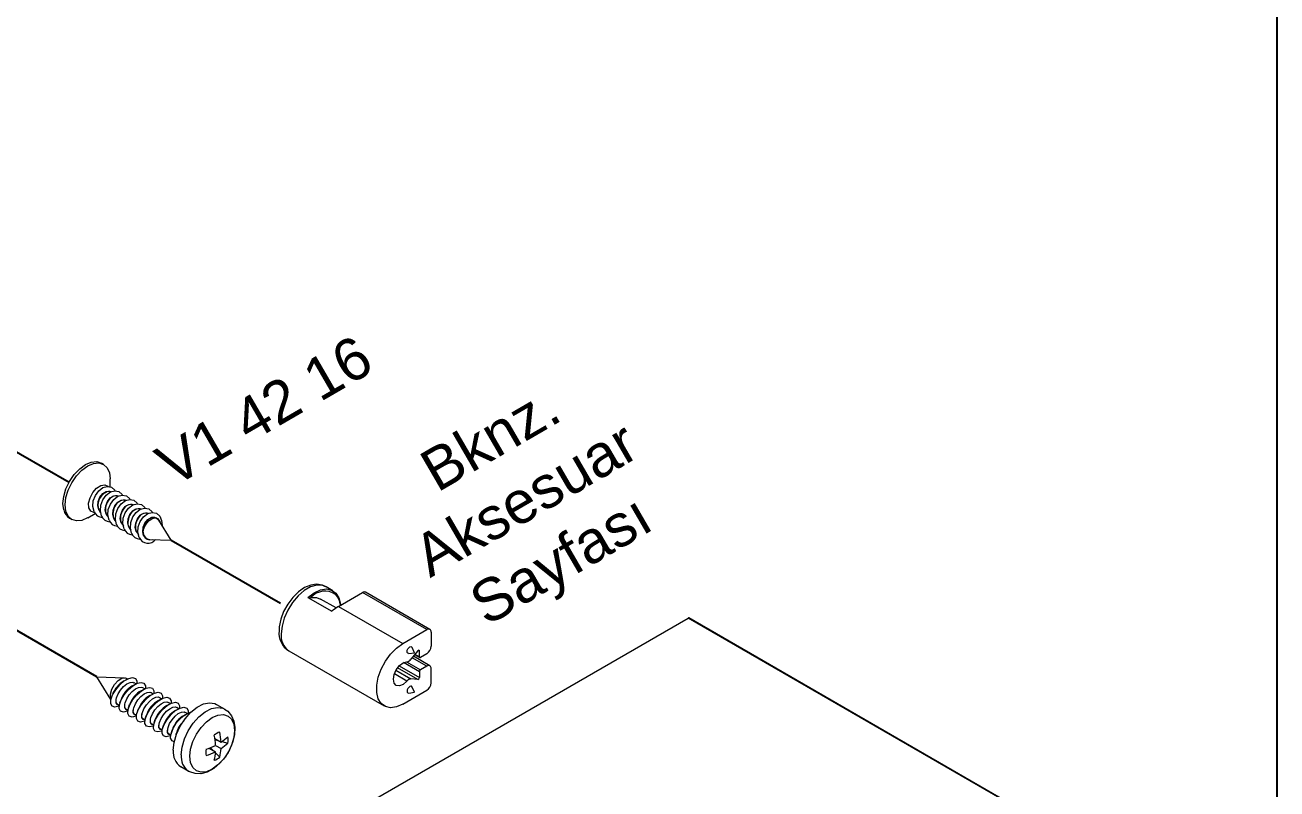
# Model space of a CAD drawing. Header units: millimetres. Extents: x 226 to 1066, y 456 to 1447.
# Drawn here: x 571.3 to 645.7, y 1305.2 to 1350.6 of the extents above; entities that cross this region are included whole.
import ezdxf

# ---------------------------------------------------------------- set-up
doc = ezdxf.new("R2010")
doc.units = ezdxf.units.MM
doc.linetypes.add('CENTER', pattern=[2, 1.25, -0.25, 0.25, -0.25])
for name, color, linetype in [('ANTET', 140, 'Continuous'), ('nokta', 140, 'Continuous'), ('SLD-0', 179, 'Continuous')]:
    doc.layers.add(name, color=color, linetype=linetype)
doc.styles.get("Standard").update_dxf_attribs({"font": 'arial.ttf'})

# ---------------------------------------------------------------- blocks, each defined once
blk = doc.blocks.new('MN50.S.1')
at = {"color": 252}
blk.add_lwpolyline([(9907.25, 888.558), (9907.25, 1185.558), (10117.25, 1185.558), (10117.25, 888.558)], close=True, dxfattribs=at)
blk = doc.blocks.new('M.T.TİP-4D')
at = {"color": 5, "linetype": 'Continuous', "lineweight": 15}
for p, q in [((1060.552, 1324.532), (1060.419, 1324.609)), ((1060.944, 1323.199), (1060.944, 1323.666)), ((1058.529, 1321.335), (1058.663, 1321.258)), ((1059.608, 1321.352), (1060.053, 1321.609)), ((1063.737, 1321.316), (1063.716, 1321.329)), ((1064.565, 1320.033), (1063.831, 1321.219)), ((1063.289, 1320.072), (1064.565, 1320.033))]:
    blk.add_line(p, q, dxfattribs=at)
at = {"color": 7, "linetype": 'Continuous', "lineweight": 15}
for p, q in [((1074.188, 1317.024), (1073.774, 1317.263)), ((1072.687, 1316.626), (1074.119, 1315.799)), ((1074.374, 1315.998), (1073.456, 1316.528)), ((1074.517, 1316.088), (1075.949, 1316.915)), ((1079.767, 1314.71), (1075.949, 1316.915)), ((1079.947, 1314.728), (1076.129, 1316.933)), ((1074.517, 1316.088), (1078.335, 1313.884)), ((1062.008, 1296.185), (1095.292, 1315.399)), ((1121.702, 1300.153), (1095.292, 1315.399)), ((1121.747, 1300.157), (1095.337, 1315.404)), ((1078.335, 1313.884), (1079.767, 1314.71)), ((1080.022, 1314.563), (1080.022, 1313.718)), ((1071.569, 1313.443), (1077.233, 1310.174)), ((1079.226, 1313.453), (1078.822, 1312.95)), ((1079.025, 1313.339), (1078.898, 1313.649)), ((1079.322, 1313.094), (1079.322, 1313.444)), ((1078.692, 1313.294), (1079.025, 1313.339)), ((1079.947, 1312.56), (1078.965, 1313.127)), ((1079.043, 1313.224), (1079.341, 1313.052)), ((1079.767, 1313.277), (1079.386, 1313.057)), ((1079.322, 1312.212), (1079.322, 1311.861)), ((1079.767, 1312.542), (1079.386, 1312.322)), ((1080.022, 1311.55), (1080.022, 1312.395)), ((1079.226, 1311.743), (1078.822, 1311.779)), ((1079.025, 1310.987), (1078.898, 1311.298)), ((1078.335, 1310.283), (1079.767, 1311.109)), ((1078.692, 1310.942), (1079.025, 1310.987))]:
    blk.add_line(p, q, dxfattribs=at)
at = {"color": 8, "linetype": 'Continuous', "lineweight": 15}
for p, q in [((1079.322, 1313.444), (1079.258, 1313.481)), ((1079.322, 1312.212), (1078.385, 1312.753)), ((1078.556, 1312.801), (1079.386, 1312.322)), ((1079.767, 1312.542), (1078.898, 1313.044)), ((1079.06, 1313.245), (1079.322, 1313.094)), ((1078.582, 1311.649), (1077.836, 1312.08)), ((1077.932, 1312.293), (1078.822, 1311.779)), ((1079.226, 1311.743), (1078.024, 1312.437)), ((1078.122, 1312.554), (1079.322, 1311.861))]:
    blk.add_line(p, q, dxfattribs=at)
at = {"color": 5, "linetype": 'Continuous', "lineweight": 15, "flags": 128}
for points in [[(1058.183, 1321.83), (1058.138, 1322.204), (1058.184, 1322.63), (1058.318, 1323.079), (1058.531, 1323.521), (1058.809, 1323.926), (1059.131, 1324.265), (1059.477, 1324.517), (1059.823, 1324.663), (1060.145, 1324.694), (1060.419, 1324.609)], [(1058.316, 1321.753), (1058.271, 1322.127), (1058.317, 1322.553), (1058.452, 1323.002), (1058.665, 1323.444), (1058.942, 1323.849), (1059.264, 1324.188), (1059.61, 1324.44), (1059.956, 1324.586), (1060.278, 1324.617), (1060.555, 1324.53), (1060.766, 1324.332), (1060.899, 1324.037), (1060.944, 1323.666)], [(1059.681, 1321.945), (1059.665, 1322.225), (1059.746, 1322.546), (1059.912, 1322.858), (1060.137, 1323.116), (1060.387, 1323.278), (1060.624, 1323.322), (1060.812, 1323.239), (1060.831, 1323.22)], [(1059.987, 1321.728), (1059.916, 1322.026), (1059.943, 1322.362), (1060.064, 1322.689), (1060.261, 1322.964), (1060.509, 1323.15), (1060.775, 1323.221), (1061.021, 1323.168), (1061.215, 1322.997), (1061.238, 1322.964)], [(1060.267, 1321.828), (1060.209, 1322.063), (1060.235, 1322.329), (1060.339, 1322.585), (1060.506, 1322.791), (1060.709, 1322.913), (1060.917, 1322.933), (1060.994, 1322.911)], [(1060.432, 1321.47), (1060.362, 1321.769), (1060.389, 1322.105), (1060.509, 1322.432), (1060.707, 1322.707), (1060.955, 1322.893), (1061.22, 1322.964), (1061.466, 1322.91), (1061.661, 1322.74), (1061.683, 1322.707)], [(1060.713, 1321.571), (1060.655, 1321.806), (1060.68, 1322.072), (1060.784, 1322.328), (1060.951, 1322.533), (1061.155, 1322.656), (1061.363, 1322.676), (1061.439, 1322.654)], [(1060.878, 1321.213), (1060.807, 1321.512), (1060.834, 1321.848), (1060.955, 1322.175), (1061.152, 1322.45), (1061.4, 1322.636), (1061.665, 1322.707), (1061.912, 1322.653), (1062.106, 1322.483), (1062.129, 1322.45)], [(1061.158, 1321.313), (1061.1, 1321.549), (1061.126, 1321.815), (1061.23, 1322.071), (1061.397, 1322.276), (1061.6, 1322.398), (1061.808, 1322.418), (1061.885, 1322.397)], [(1061.323, 1320.956), (1061.253, 1321.255), (1061.28, 1321.59), (1061.4, 1321.918), (1061.598, 1322.193), (1061.846, 1322.378), (1062.111, 1322.449), (1062.357, 1322.396), (1062.552, 1322.226), (1062.574, 1322.193)], [(1059.608, 1321.352), (1059.605, 1321.35), (1059.259, 1321.204), (1058.937, 1321.173), (1058.66, 1321.259), (1058.449, 1321.457), (1058.316, 1321.753)], [(1060.018, 1321.665), (1059.979, 1321.666), (1059.791, 1321.749), (1059.681, 1321.945)], [(1060.267, 1321.828), (1060.355, 1321.68), (1060.392, 1321.655)], [(1061.604, 1321.056), (1061.546, 1321.291), (1061.571, 1321.558), (1061.675, 1321.814), (1061.842, 1322.019), (1062.046, 1322.141), (1062.254, 1322.161), (1062.33, 1322.14)], [(1061.769, 1320.699), (1061.698, 1320.997), (1061.725, 1321.333), (1061.845, 1321.661), (1062.043, 1321.936), (1062.291, 1322.121), (1062.556, 1322.192), (1062.803, 1322.139), (1062.997, 1321.969), (1063.02, 1321.935)], [(1062.049, 1320.799), (1061.991, 1321.034), (1062.017, 1321.301), (1062.121, 1321.557), (1062.288, 1321.762), (1062.491, 1321.884), (1062.699, 1321.904), (1062.776, 1321.882)], [(1062.214, 1320.442), (1062.144, 1320.74), (1062.171, 1321.076), (1062.291, 1321.404), (1062.489, 1321.679), (1062.737, 1321.864), (1063.002, 1321.935), (1063.248, 1321.882), (1063.443, 1321.711), (1063.465, 1321.678)], [(1062.495, 1320.542), (1062.437, 1320.777), (1062.462, 1321.044), (1062.566, 1321.3), (1062.733, 1321.505), (1062.937, 1321.627), (1063.145, 1321.647), (1063.221, 1321.625)], [(1062.66, 1320.185), (1062.589, 1320.483), (1062.616, 1320.819), (1062.736, 1321.146), (1062.934, 1321.421), (1063.182, 1321.607), (1063.447, 1321.678), (1063.694, 1321.625), (1063.888, 1321.454), (1064.004, 1321.19), (1064.029, 1320.9)], [(1060.713, 1321.571), (1060.757, 1321.482), (1060.837, 1321.4)], [(1061.158, 1321.313), (1061.202, 1321.225), (1061.282, 1321.143)], [(1061.604, 1321.056), (1061.648, 1320.968), (1061.728, 1320.885)], [(1062.934, 1320.298), (1062.882, 1320.532), (1062.91, 1320.795), (1063.014, 1321.046), (1063.179, 1321.248), (1063.379, 1321.369), (1063.584, 1321.391), (1063.762, 1321.311), (1063.888, 1321.141), (1063.902, 1321.104)], [(1062.896, 1320.46), (1062.928, 1320.653), (1063.006, 1320.851), (1063.121, 1321.036), (1063.261, 1321.19), (1063.415, 1321.296), (1063.565, 1321.346), (1063.699, 1321.334), (1063.802, 1321.261)], [(1062.049, 1320.799), (1062.093, 1320.711), (1062.173, 1320.628)], [(1062.495, 1320.542), (1062.539, 1320.453), (1062.619, 1320.371)]]:
    blk.add_lwpolyline(points, dxfattribs=at)
at = {"color": 7, "linetype": 'Continuous', "lineweight": 15, "flags": 128}
for points in [[(1073.749, 1317.261), (1073.548, 1317.36), (1073.211, 1317.405), (1072.863, 1317.354), (1072.5, 1317.206), (1072.136, 1316.96), (1071.793, 1316.628), (1071.495, 1316.233), (1071.255, 1315.796), (1071.084, 1315.335), (1070.993, 1314.87), (1070.981, 1314.637)], [(1072.687, 1316.626), (1073.063, 1316.902), (1073.44, 1317.072), (1073.796, 1317.127), (1074.11, 1317.063), (1074.364, 1316.883), (1074.541, 1316.599), (1074.633, 1316.227), (1074.639, 1316.159)], [(1072.873, 1316.616), (1073.216, 1316.616), (1073.456, 1316.528)], [(1078.335, 1310.283), (1077.962, 1310.12), (1077.611, 1310.071), (1077.302, 1310.139), (1077.052, 1310.32), (1076.878, 1310.603), (1076.788, 1310.973), (1076.788, 1311.407), (1076.878, 1311.88), (1077.052, 1312.365), (1077.302, 1312.834), (1077.611, 1313.259), (1077.962, 1313.616), (1078.335, 1313.884)], [(1078.692, 1313.294), (1078.688, 1313.293), (1078.637, 1313.303), (1078.602, 1313.343), (1078.59, 1313.406), (1078.602, 1313.483), (1078.637, 1313.563), (1078.688, 1313.633), (1078.749, 1313.682), (1078.81, 1313.703), (1078.862, 1313.693), (1078.896, 1313.653), (1078.898, 1313.649)], [(1079.226, 1313.453), (1079.242, 1313.469), (1079.258, 1313.481), (1079.275, 1313.488), (1079.29, 1313.489), (1079.303, 1313.485), (1079.313, 1313.476), (1079.32, 1313.462), (1079.322, 1313.444)], [(1078.582, 1311.649), (1078.365, 1311.458), (1078.143, 1311.369), (1077.952, 1311.396), (1077.824, 1311.534), (1077.779, 1311.762), (1077.824, 1312.042), (1077.952, 1312.329), (1078.143, 1312.576), (1078.365, 1312.742), (1078.582, 1312.802)], [(1078.898, 1311.298), (1078.896, 1311.301), (1078.862, 1311.341), (1078.81, 1311.351), (1078.749, 1311.33), (1078.688, 1311.281), (1078.637, 1311.211), (1078.602, 1311.132), (1078.59, 1311.054)], [(1078.59, 1311.054), (1078.602, 1310.991), (1078.637, 1310.951), (1078.688, 1310.941), (1078.692, 1310.942)]]:
    blk.add_lwpolyline(points, dxfattribs=at)
at = {"color": 8, "linetype": 'Continuous', "lineweight": 15, "flags": 128}
blk.add_lwpolyline([(1073.774, 1317.263), (1073.557, 1317.346), (1073.224, 1317.356), (1072.859, 1317.249), (1072.484, 1317.032), (1072.119, 1316.717), (1071.786, 1316.323), (1071.505, 1315.873), (1071.291, 1315.393), (1071.158, 1314.91), (1071.112, 1314.453)], dxfattribs=at)
at = {"color": 5, "linetype": 'Continuous', "lineweight": 15}
for centre, radius, start, end in [((1061.063, 1322.097), 0.852, 104.38012, 158.57295), ((1060.941, 1322.235), 0.692, 97.38842, 165.56466), ((1058.915, 1321.974), 0.746, 191.12354, 238.89328), ((1060.484, 1321.912), 0.53, 200.30324, 269.45292), ((1060.93, 1321.654), 0.53, 200.30324, 269.45292), ((1061.375, 1321.397), 0.53, 200.30324, 269.45292), ((1061.821, 1321.14), 0.53, 200.30324, 269.45292), ((1062.266, 1320.883), 0.53, 200.30324, 269.45292), ((1062.712, 1320.626), 0.53, 200.30324, 269.45292), ((1063.193, 1320.434), 0.589, 205.10171, 320.61324), ((1063.301, 1320.435), 0.391, 200.45979, 290.10674)]:
    blk.add_arc(centre, radius, start, end, dxfattribs=at)
at = {"color": 7, "linetype": 'Continuous', "lineweight": 15}
for centre, radius, start, end in [((1072.795, 1316.901), 0.296, 248.6914, 285.33991), ((1073.571, 1316.074), 1.064, 4.33228, 43.63492), ((1076.054, 1316.768), 0.181, 65.69288, 125.61758), ((1075.771, 1313.946), 2.482, 120.3344, 131.70414), ((1095.318, 1315.362), 0.0453, 65.69288, 125.61758), ((1072.179, 1314.497), 1.206, 173.35569, 239.65145), ((1079.867, 1314.589), 0.157, 350.78596, 129.20329), ((1079.469, 1313.743), 0.553, 302.60548, 357.39452), ((1078.537, 1313.144), 0.345, 277.47682, 325.67657), ((1079.361, 1313.087), 0.0393, 170.78596, 309.20329), ((1079.46, 1312.206), 0.138, 122.60548, 177.39452), ((1079.867, 1312.421), 0.157, 350.78596, 129.20329), ((1078.837, 1311.464), 0.315, 92.69482, 144.03722), ((1079.203, 1311.859), 0.119, 281.21897, 1.19189), ((1079.469, 1311.576), 0.553, 302.60548, 357.39452)]:
    blk.add_arc(centre, radius, start, end, dxfattribs=at)
at = {"color": 8, "linetype": 'Continuous', "lineweight": 15}
for centre, radius, start, end in [((1073.717, 1315.874), 1.123, 56.24497, 138.68243), ((1072.174, 1314.325), 1.069, 173.14287, 235.54495)]:
    blk.add_arc(centre, radius, start, end, dxfattribs=at)
at = {"color": 5, "linetype": 'Continuous', "lineweight": 15}
for centre, major_axis, ratio, start_param, end_param in [((1060.75, 1322.235), (0.227, 0.666), 0.723563, 1.558052, 2.44808), ((1061.195, 1321.978), (0.227, 0.666), 0.723563, 0.004015, 2.44808), ((1060.75, 1322.235), (0.227, 0.666), 0.723563, 0.004015, 0.246875), ((1061.641, 1321.721), (0.227, 0.666), 0.723563, 0.004015, 2.44808), ((1062.086, 1321.464), (0.227, 0.666), 0.723563, 0.004015, 2.44808), ((1062.532, 1321.207), (0.227, 0.666), 0.723563, 0.004015, 2.44808), ((1062.977, 1320.949), (0.227, 0.666), 0.723563, 0.004015, 2.44808), ((1063.423, 1320.692), (0.227, 0.666), 0.723563, 6.140724, 8.440314), ((1063.401, 1320.742), (0.217, 0.652), 0.724295, 5.739619, 5.832579), ((1063.401, 1320.742), (0.217, 0.652), 0.724295, 2.241511, 3.354913)]:
    blk.add_ellipse(centre, major_axis=major_axis, ratio=ratio, start_param=start_param, end_param=end_param, dxfattribs=at)
at = {"layer": 'SLD-0', "color": 3, "linetype": 'CENTER', "ltscale": 6}
for p, q in [((1058.502, 1323.46), (1053.713, 1326.199)), ((1060.16, 1311.903), (1044.549, 1320.916)), ((1060.16, 1311.903), (1044.549, 1320.916)), ((1064.565, 1320.033), (1071.404, 1316.085))]:
    blk.add_line(p, q, dxfattribs=at)
blk = doc.blocks.new('V24819-')
at = {"color": 5, "linetype": 'Continuous', "lineweight": 15}
for p, q in [((390.139, 1328.099), (389.307, 1329.435)), ((389.307, 1329.435), (390.941, 1329.381)), ((390.919, 1329.203), (391.093, 1329.297)), ((391.078, 1329.343), (391.127, 1329.315)), ((391.503, 1329.098), (391.636, 1329.021)), ((390.165, 1328.186), (390.227, 1328.374)), ((391.428, 1328.909), (391.602, 1329.003)), ((391.937, 1328.615), (392.111, 1328.709)), ((392.012, 1328.804), (392.145, 1328.727)), ((392.446, 1328.321), (392.62, 1328.416)), ((392.521, 1328.51), (392.654, 1328.433)), ((390.635, 1327.739), (390.536, 1327.796)), ((390.674, 1327.892), (390.736, 1328.08)), ((391.183, 1327.598), (391.245, 1327.786)), ((392.955, 1328.027), (393.129, 1328.122)), ((393.03, 1328.216), (393.163, 1328.139)), ((393.465, 1327.733), (393.638, 1327.828)), ((393.54, 1327.922), (393.672, 1327.845)), ((394.049, 1327.628), (394.181, 1327.552)), ((396.421, 1327.796), (396.899, 1327.521)), ((391.144, 1327.445), (391.045, 1327.502)), ((391.653, 1327.151), (391.554, 1327.208)), ((391.692, 1327.304), (391.754, 1327.492)), ((392.162, 1326.857), (392.063, 1326.914)), ((392.201, 1327.011), (392.263, 1327.198)), ((392.71, 1326.717), (392.772, 1326.904)), ((393.974, 1327.439), (394.147, 1327.534)), ((394.483, 1327.145), (394.657, 1327.24)), ((394.558, 1327.334), (394.69, 1327.258)), ((392.671, 1326.563), (392.572, 1326.62)), ((393.181, 1326.269), (393.081, 1326.326)), ((393.219, 1326.423), (393.281, 1326.611)), ((393.728, 1326.129), (393.791, 1326.317)), ((393.69, 1325.975), (393.59, 1326.033)), ((394.005, 1325.958), (394.02, 1326.041)), ((396.313, 1325.769), (396.683, 1325.555)), ((396.355, 1325.366), (396.683, 1325.177)), ((396.731, 1325.594), (397.086, 1325.499)), ((395.985, 1325.202), (396.356, 1324.988)), ((396.606, 1324.668), (396.346, 1324.927)), ((394.761, 1323.819), (394.284, 1324.094))]:
    blk.add_line(p, q, dxfattribs=at)
at = {"color": 5, "linetype": 'Continuous', "lineweight": 15, "flags": 128}
for points in [[(390.142, 1328.107), (390.129, 1328.143), (390.11, 1328.401), (390.186, 1328.7), (390.344, 1328.99), (390.558, 1329.222), (390.792, 1329.357), (391.006, 1329.372), (391.078, 1329.343)], [(390.134, 1328.076), (390.237, 1328.364), (390.42, 1328.671), (390.66, 1328.959), (390.929, 1329.193), (391.194, 1329.346), (391.424, 1329.399), (391.59, 1329.346), (391.672, 1329.193), (391.675, 1329.04)], [(390.456, 1328.098), (390.477, 1328.192), (390.569, 1328.421), (390.714, 1328.652), (390.893, 1328.857), (391.086, 1329.013), (391.272, 1329.104), (391.43, 1329.122), (391.498, 1329.088)], [(390.643, 1327.782), (390.746, 1328.07), (390.929, 1328.377), (391.169, 1328.665), (391.438, 1328.899), (391.704, 1329.052), (391.933, 1329.105), (392.099, 1329.052), (392.182, 1328.899), (392.184, 1328.746)], [(390.965, 1327.805), (390.986, 1327.898), (391.078, 1328.127), (391.223, 1328.358), (391.402, 1328.563), (391.596, 1328.719), (391.781, 1328.81), (391.939, 1328.828), (392.007, 1328.794)], [(391.152, 1327.488), (391.255, 1327.776), (391.438, 1328.083), (391.678, 1328.371), (391.947, 1328.605), (392.213, 1328.759), (392.442, 1328.812), (392.608, 1328.758), (392.691, 1328.605), (392.694, 1328.452)], [(391.474, 1327.511), (391.495, 1327.604), (391.587, 1327.833), (391.732, 1328.064), (391.912, 1328.27), (392.105, 1328.425), (392.29, 1328.516), (392.448, 1328.534), (392.516, 1328.5)], [(391.662, 1327.194), (391.765, 1327.482), (391.947, 1327.789), (392.188, 1328.077), (392.457, 1328.311), (392.722, 1328.465), (392.951, 1328.518), (393.117, 1328.464), (393.2, 1328.311), (393.203, 1328.158)], [(390.63, 1327.7), (390.601, 1327.687), (390.372, 1327.634), (390.206, 1327.688), (390.123, 1327.841), (390.134, 1328.076)], [(390.605, 1327.756), (390.528, 1327.78), (390.447, 1327.899), (390.456, 1328.098)], [(391.139, 1327.406), (391.11, 1327.394), (390.881, 1327.34), (390.715, 1327.394), (390.632, 1327.547), (390.643, 1327.782)], [(391.114, 1327.462), (391.037, 1327.486), (390.956, 1327.605), (390.965, 1327.805)], [(391.983, 1327.217), (392.004, 1327.311), (392.096, 1327.539), (392.241, 1327.771), (392.421, 1327.976), (392.614, 1328.131), (392.799, 1328.222), (392.957, 1328.24), (393.025, 1328.206)], [(392.171, 1326.9), (392.274, 1327.188), (392.456, 1327.495), (392.697, 1327.783), (392.966, 1328.018), (393.231, 1328.171), (393.46, 1328.224), (393.626, 1328.17), (393.709, 1328.017), (393.712, 1327.864)], [(392.492, 1326.923), (392.513, 1327.017), (392.605, 1327.245), (392.75, 1327.477), (392.93, 1327.682), (393.123, 1327.837), (393.308, 1327.928), (393.466, 1327.946), (393.534, 1327.913)], [(392.68, 1326.606), (392.783, 1326.895), (392.965, 1327.201), (393.206, 1327.489), (393.475, 1327.724), (393.74, 1327.877), (393.97, 1327.93), (394.135, 1327.876), (394.218, 1327.723), (394.221, 1327.571)], [(393.001, 1326.629), (393.022, 1326.723), (393.114, 1326.952), (393.259, 1327.183), (393.439, 1327.388), (393.632, 1327.544), (393.817, 1327.634), (393.975, 1327.652), (394.044, 1327.619)], [(393.189, 1326.313), (393.292, 1326.601), (393.475, 1326.907), (393.715, 1327.195), (393.984, 1327.43), (394.249, 1327.583), (394.479, 1327.636), (394.645, 1327.583), (394.727, 1327.429), (394.73, 1327.277)], [(393.841, 1325.073), (393.889, 1325.534), (394.028, 1326.021), (394.251, 1326.504), (394.543, 1326.951), (394.886, 1327.336), (395.258, 1327.632), (395.636, 1327.823), (395.996, 1327.896), (396.316, 1327.846), (396.421, 1327.796)], [(394.318, 1324.797), (394.366, 1325.259), (394.505, 1325.746), (394.728, 1326.228), (395.02, 1326.676), (395.363, 1327.06), (395.735, 1327.357), (396.113, 1327.548), (396.473, 1327.62), (396.793, 1327.571), (396.901, 1327.52)], [(391.648, 1327.112), (391.619, 1327.1), (391.39, 1327.047), (391.224, 1327.1), (391.142, 1327.253), (391.152, 1327.488)], [(391.623, 1327.168), (391.546, 1327.192), (391.465, 1327.311), (391.474, 1327.511)], [(392.157, 1326.818), (392.129, 1326.806), (391.899, 1326.753), (391.733, 1326.806), (391.651, 1326.959), (391.662, 1327.194)], [(392.132, 1326.874), (392.055, 1326.898), (391.974, 1327.017), (391.983, 1327.217)], [(392.666, 1326.524), (392.638, 1326.512), (392.408, 1326.459), (392.242, 1326.512), (392.16, 1326.666), (392.171, 1326.9)], [(392.641, 1326.581), (392.564, 1326.604), (392.483, 1326.723), (392.492, 1326.923)], [(393.51, 1326.335), (393.531, 1326.429), (393.623, 1326.658), (393.768, 1326.889), (393.948, 1327.094), (394.141, 1327.25), (394.326, 1327.34), (394.485, 1327.358), (394.553, 1327.325)], [(394.827, 1324.715), (394.872, 1325.138), (395.005, 1325.585), (395.216, 1326.024), (395.491, 1326.427), (395.812, 1326.765), (396.156, 1327.016), (396.499, 1327.163), (396.82, 1327.194), (397.095, 1327.109), (397.306, 1326.913), (397.439, 1326.62), (397.484, 1326.249), (397.439, 1325.826), (397.306, 1325.379), (397.095, 1324.939), (396.82, 1324.536), (396.499, 1324.198), (396.156, 1323.947), (395.812, 1323.801), (395.491, 1323.769), (395.216, 1323.854), (395.005, 1324.05), (394.872, 1324.343), (394.827, 1324.715)], [(396.895, 1327.506), (397.081, 1327.388), (397.298, 1327.123), (397.436, 1326.802), (397.497, 1326.426), (397.475, 1325.998), (397.367, 1325.542), (397.18, 1325.092), (397.067, 1324.906)], [(393.175, 1326.23), (393.147, 1326.218), (392.917, 1326.165), (392.751, 1326.218), (392.669, 1326.372), (392.68, 1326.606)], [(393.15, 1326.287), (393.073, 1326.31), (392.992, 1326.429), (393.001, 1326.629)], [(393.684, 1325.936), (393.656, 1325.924), (393.426, 1325.871), (393.26, 1325.924), (393.178, 1326.078), (393.189, 1326.313)], [(393.659, 1325.993), (393.582, 1326.016), (393.501, 1326.135), (393.51, 1326.335)], [(393.898, 1325.579), (393.77, 1325.63), (393.687, 1325.784), (393.698, 1326.019)], [(396.312, 1325.706), (396.425, 1325.676), (396.517, 1325.652)], [(397.067, 1324.906), (396.925, 1324.672), (396.613, 1324.3), (396.254, 1323.996), (395.855, 1323.779), (395.489, 1323.682), (395.142, 1323.685), (394.825, 1323.785), (394.746, 1323.841)], [(396.189, 1325.084), (396.122, 1325.151), (396.039, 1325.235)]]:
    blk.add_lwpolyline(points, dxfattribs=at)
at = {"color": 5, "linetype": 'Continuous', "lineweight": 15}
for centre, radius, start, end in [((391.693, 1327.853), 1.556, 119.81895, 160.43465), ((392.202, 1327.559), 1.556, 119.81895, 160.43465), ((392.711, 1327.265), 1.556, 119.81895, 160.43465), ((393.22, 1326.971), 1.556, 119.81895, 160.43465), ((393.729, 1326.677), 1.556, 119.81895, 160.43465), ((394.238, 1326.384), 1.556, 119.81895, 160.43465), ((394.747, 1326.09), 1.556, 119.81895, 160.43465), ((395.517, 1325.567), 1.874, 109.91718, 166.04124), ((395.256, 1325.796), 1.556, 119.81895, 160.43465), ((395.356, 1325.776), 1.362, 130.96752, 168.76613), ((396.871, 1325.317), 0.879, 107.56595, 132.42868), ((392.477, 1325.315), 4.213, 3.27422, 11.49748), ((394.461, 1329.129), 4.213, 288.5002, 296.72307), ((392.15, 1325.126), 4.213, 3.27422, 11.49748), ((395.257, 1327.75), 2.617, 303.01579, 314.31432), ((395.257, 1327.372), 2.617, 303.01579, 314.31432), ((396.227, 1325.688), 0.879, 347.57064, 12.42936), ((394.863, 1324.945), 1.029, 172.89125, 235.79657), ((395.346, 1324.671), 1.035, 173.00847, 234.64566), ((396.656, 1324.945), 0.879, 167.57064, 192.42936), ((394.461, 1328.751), 4.213, 288.5002, 296.72307), ((393.741, 1325.126), 2.618, 345.68355, 356.98145), ((396.013, 1325.316), 0.879, 287.56595, 312.42868), ((394.069, 1325.315), 2.618, 345.68355, 356.98145)]:
    blk.add_arc(centre, radius, start, end, dxfattribs=at)
at = {"color": 5, "linetype": 'Continuous', "lineweight": 15, "extrusion": (0, 0, -1)}
for centre, start_param in [((391.028, 1328.442), 3.071132), ((391.537, 1328.148), 3.071132), ((392.047, 1327.854), 3.071132), ((392.556, 1327.56), 3.071132), ((393.065, 1327.266), 3.071132), ((393.574, 1326.972), 3.071132), ((394.083, 1326.678), 3.071132), ((394.592, 1326.384), 3.705495)]:
    blk.add_ellipse(centre, major_axis=(0.514, 0.631), ratio=0.439273, start_param=start_param, end_param=3.831945, dxfattribs=at)

msp = doc.modelspace()

# ---------------------------------------------------------------- block references
for name, p in [('M.T.TİP-4D', (-484.572, 0)), ('V24819-', (186.281, -17.532))]:
    msp.add_blockref(name, p)
at = {"layer": 'ANTET', "color": 0}
msp.add_blockref('MN50.S.1', (-9471.523, 261.489), dxfattribs=at)

# ---------------------------------------------------------------- texts
at = {"layer": 'nokta', "char_height": 2.5, "attachment_point": 1, "rotation": 30.14341}
for s, insert, width in [('{\\pxqc;\\fArial|b0|i0|c162|p34;V1 42 16}', (573.951, 1322.459), 25.30173), ('{\\pxqc;\\fArial|b0|i0|c162|p34;Bknz. \\PAksesuar \\PSayfası}', (579.51, 1316.255), 43.52913)]:
    msp.add_mtext(s, dxfattribs=dict(at, insert=insert, width=width))

doc.saveas('drawing.dxf')
